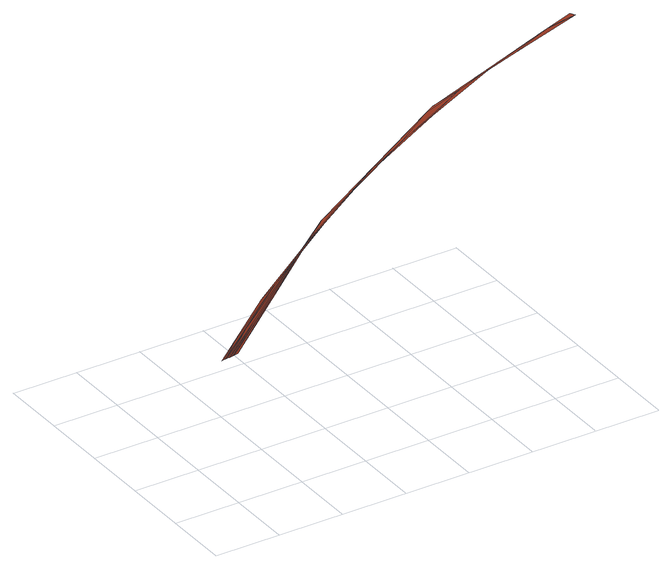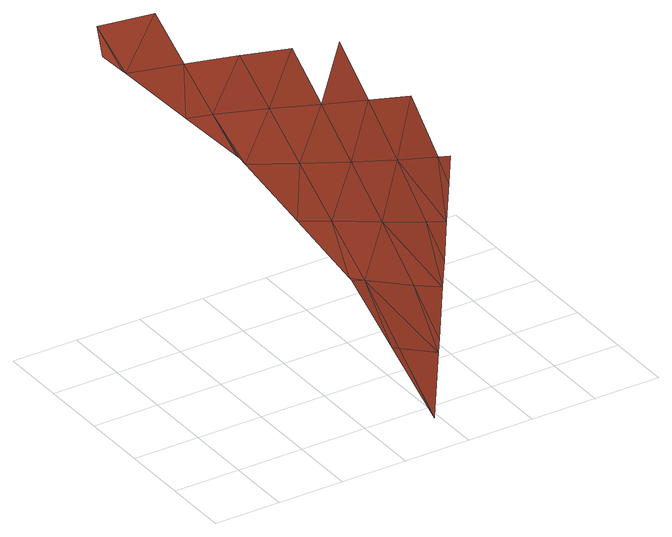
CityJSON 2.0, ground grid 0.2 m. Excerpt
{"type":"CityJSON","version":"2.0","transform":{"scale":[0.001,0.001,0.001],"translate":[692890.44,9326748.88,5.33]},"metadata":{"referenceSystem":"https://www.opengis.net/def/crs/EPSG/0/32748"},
"CityObjects":{
"building1":{"type":"Building","attributes":{"description":"109, created by Fairuz Akmal Pradana","name":"AC14-109","relativeToTerrain":"entirelyAboveTerrain","GrossPlannedArea":{"value":120,"uom":"m2"},"ConstructionMethod":"New Building","IsLandmarked":"NO","dateOfConstruction":"2025-01-01","measuredHeight":18.27,"class":"1000","function":"1000","usage":"1000","roofType":"1030","storeysAboveGround":2,"storeysBelowGround":0},"geometry":[{"type":"MultiSurface","lod":"2","boundaries":[[[0,1,2]],[[3,2,1]],[[4,5,2]],[[2,3,4]],[[5,4,6]],[[3,7,8]],[[4,3,8]],[[9,8,7]],[[10,4,8]],[[8,9,10]],[[11,6,4]],[[12,13,6]],[[9,14,15]],[[10,9,15]],[[4,10,11]],[[6,11,12]],[[16,15,14]],[[15,16,17]],[[17,10,15]],[[18,11,10]],[[19,12,11]],[[20,21,12]],[[16,22,23]],[[17,16,23]],[[10,17,18]],[[24,23,22]],[[11,18,19]],[[21,20,25]],[[12,19,20]],[[23,24,26]],[[26,17,23]],[[17,26,27]],[[28,18,17]],[[17,27,28]],[[29,19,18]],[[18,28,29]],[[30,25,20]],[[31,20,19]],[[19,29,31]],[[25,30,32]],[[20,31,30]],[[30,31,33]],[[30,33,34]],[[35,32,30]],[[35,30,34]],[[36,37,32]],[[32,35,36]],[[37,36,38]],[[38,36,39]],[[40,38,39]]],"semantics":{"surfaces":[{"type":"RoofSurface","name":"Roof 81"},{"type":"RoofSurface","name":"Roof 106"},{"type":"RoofSurface","name":"Roof 64"},{"type":"RoofSurface","name":"Roof 52"},{"type":"RoofSurface","name":"Roof 105"},{"type":"RoofSurface","name":"Roof 35"},{"type":"RoofSurface","name":"Roof 67"},{"type":"RoofSurface","name":"Roof 46"},{"type":"RoofSurface","name":"Roof 71"},{"type":"RoofSurface","name":"Roof 47"},{"type":"RoofSurface","name":"Roof 84"},{"type":"RoofSurface","name":"Roof 91"},{"type":"RoofSurface","name":"Roof 21"},{"type":"RoofSurface","name":"Roof 70"}],"values":[0,1,2,2,2,1,2,1,2,2,2,3,1,4,2,3,1,1,2,2,3,3,1,2,5,1,3,6,3,7,2,2,8,8,3,3,6,3,3,9,10,11,9,12,9,9,9,13,10,9]}}]}
},
"vertices":[
[2,88,395],[45,147,354],[59,115,424],[105,229,297],[233,186,508],[93,33,584],[268,98,660],[167,315,237],[194,268,343],[208,370,198],[379,340,439],[419,250,594],[454,156,736],[301,5,804],[290,482,119],[333,422,269],[311,511,99],[536,498,389],[580,403,539],[619,307,682],[650,205,811],[485,57,870],[413,650,2],[477,576,198],[414,652,0],[678,101,933],[506,585,215],[593,521,420],[598,518,427],[710,436,598],[856,247,881],[822,354,769],[878,138,990],[835,344,788],[839,341,792],[950,260,906],[1079,165,1039],[899,27,1097],[1098,52,1134],[1085,161,1045],[1130,128,1090]
]}
